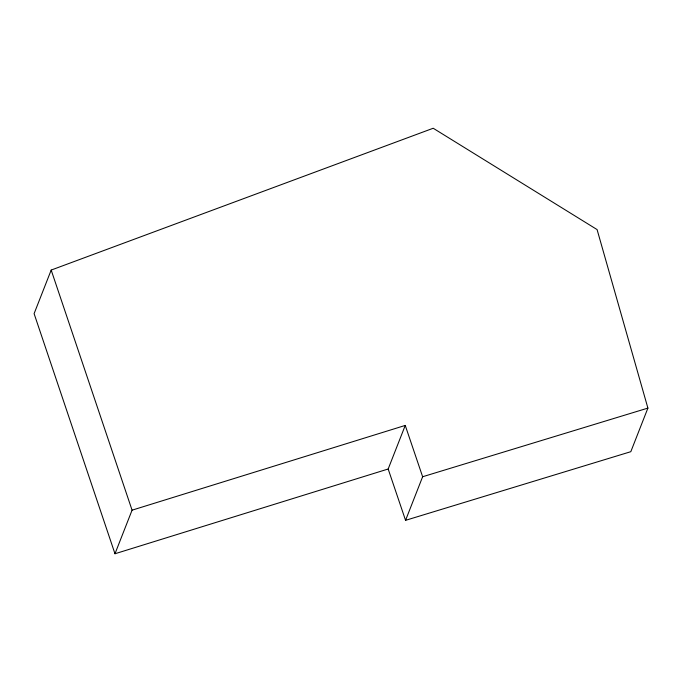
<?xml version="1.0" encoding="UTF-8"?>
<svg xmlns="http://www.w3.org/2000/svg" width="682" height="682" viewBox="0 0 682 682"><rect width="100%" height="100%" fill="white"/><g stroke="black" fill="none" stroke-linecap="round" stroke-linejoin="round"><path stroke-width="1.02" d="M388.169 469.003L405.56 520.332L630.816 451.689L647.9 408.1L597.082 229.578L433.206 128.25L51.184 270.072L34.1 313.652L114.985 553.75L388.169 469.003L405.244 425.423L132.069 510.17L114.985 553.75M405.56 520.332L422.635 476.744L405.244 425.423M422.635 476.744L647.9 408.1M51.184 270.072L132.069 510.17"/></g></svg>
